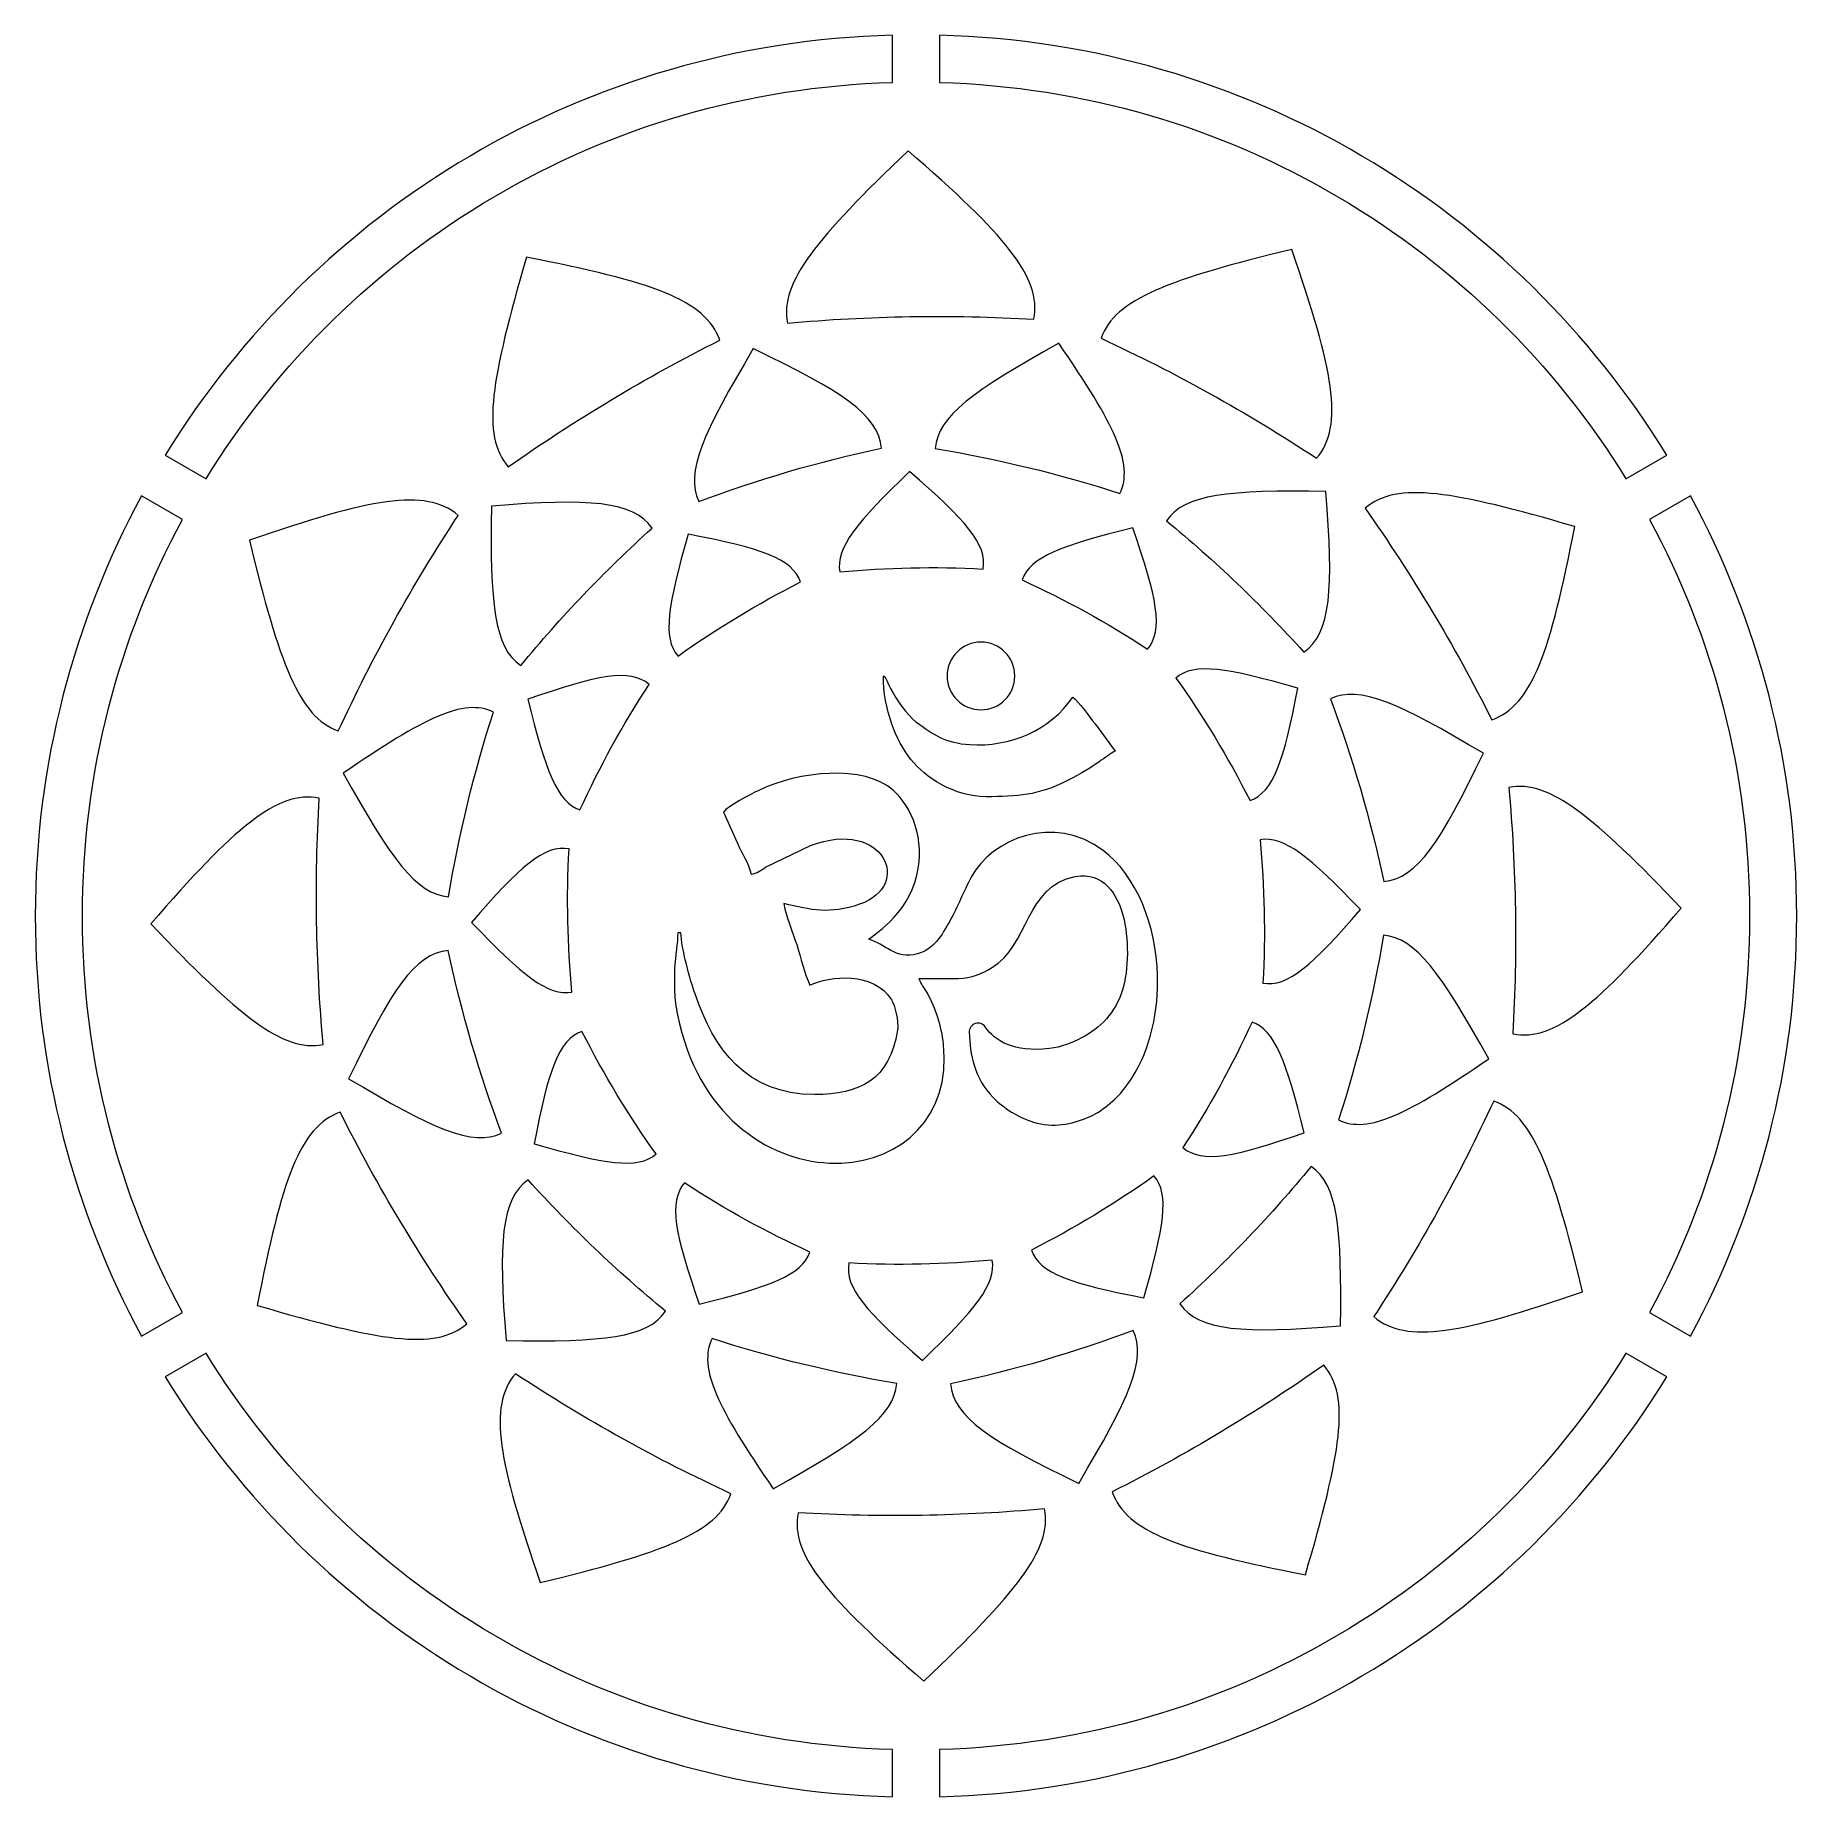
# Model space of a CAD drawing. Header units: millimetres. Extents: x -160 to 160, y -160 to 160.
import ezdxf

# ---------------------------------------------------------------- set-up
doc = ezdxf.new("R2010")
doc.units = ezdxf.units.MM
doc.header["$MEASUREMENT"] = 0
doc.layers.add('Layer 1', color=7, linetype='Continuous')

msp = doc.modelspace()

# ---------------------------------------------------------------- linework, layer by layer
at = {"layer": 'Layer 1', "color": 250, "lineweight": 20}
for points, knots in [([(-4.3412, 151.7468), (-57.2003, 150.2763), (-103.3055, 121.7773), (-129.3377, 79.5752), (-129.3377, 79.5752), (-136.7889, 83.8753), (-136.7889, 83.8753), (-109.2647, 128.6516), (-60.3832, 158.8754), (-4.3412, 160.3505), (-4.3412, 160.3505), (-4.3412, 151.7468), (-4.3412, 151.7468)], [0, 0, 0, 0, 0.25, 0.25, 0.25, 0.5, 0.5, 0.5, 0.75, 0.75, 0.75, 1, 1, 1, 1]), ([(4.2578, 160.3505), (60.2985, 158.8754), (109.1815, 128.6516), (136.7041, 83.8753), (136.7041, 83.8753), (129.2543, 79.5752), (129.2543, 79.5752), (103.2207, 121.7773), (57.1155, 150.2763), (4.2578, 151.7468), (4.2578, 151.7468), (4.2578, 160.3505), (4.2578, 160.3505)], [0, 0, 0, 0, 0.25, 0.25, 0.25, 0.5, 0.5, 0.5, 0.75, 0.75, 0.75, 1, 1, 1, 1]), ([(-23.4582, 107.9098), (-24.8674, 115.4084), (-18.0713, 123.4137), (-1.4762, 139.3088), (15.9787, 124.1412), (22.881, 116.3415), (21.4485, 108.6177), (6.2713, 109.5096), (-8.7285, 109.2463), (-23.4582, 107.9098)], [0, 0, 0, 0, 0.33333333, 0.33333333, 0.33333333, 0.66666667, 0.66666667, 0.66666667, 1, 1, 1, 1]), ([(-74.3095, 81.7367), (-79.2795, 87.5243), (-77.3968, 97.8571), (-70.9711, 119.9172), (-48.2731, 115.5119), (-38.3956, 112.207), (-35.7733, 104.7998), (-49.3626, 97.9849), (-62.2211, 90.2566), (-74.3095, 81.7367)], [0, 0, 0, 0, 0.33333333, 0.33333333, 0.33333333, 0.66666667, 0.66666667, 0.66666667, 1, 1, 1, 1]), ([(33.6677, 105.15), (36.197, 112.3501), (46.0846, 115.8848), (68.4035, 121.3526), (75.9361, 99.4905), (78.0151, 89.2823), (72.9115, 83.3121), (60.2143, 91.6722), (47.0913, 98.9454), (33.6677, 105.15)], [0, 0, 0, 0, 0.33333333, 0.33333333, 0.33333333, 0.66666667, 0.66666667, 0.66666667, 1, 1, 1, 1]), ([(-39.581, 75.4149), (-42.1656, 80.7047), (-38.7529, 88.0463), (-29.6716, 103.2655), (-13.5866, 95.5661), (-6.8544, 91.1821), (-6.3372, 85.145), (-17.8039, 82.6972), (-28.9032, 79.4291), (-39.581, 75.4149)], [0, 0, 0, 0, 0.33333333, 0.33333333, 0.33333333, 0.66666667, 0.66666667, 0.66666667, 1, 1, 1, 1]), ([(3.4587, 85.072), (3.8641, 90.9447), (10.4903, 95.5996), (25.9652, 104.2382), (36.046, 89.5275), (39.6823, 82.3639), (37.1124, 76.8762), (25.9579, 80.49), (14.712, 83.2088), (3.4587, 85.072)], [0, 0, 0, 0, 0.33333333, 0.33333333, 0.33333333, 0.66666667, 0.66666667, 0.66666667, 1, 1, 1, 1]), ([(-13.9063, 62.6009), (-14.7415, 66.9543), (-10.8133, 71.6215), (-1.2118, 80.895), (8.9634, 72.1268), (12.9934, 67.6104), (12.1799, 63.1214), (3.3615, 63.6041), (-5.3523, 63.4138), (-13.9063, 62.6009)], [0, 0, 0, 0, 0.33333333, 0.33333333, 0.33333333, 0.66666667, 0.66666667, 0.66666667, 1, 1, 1, 1]), ([(-105.2594, 33.642), (-112.4609, 36.1704), (-115.9954, 46.0589), (-121.4623, 68.3792), (-99.6008, 75.9112), (-89.3937, 77.9891), (-83.4214, 72.885), (-91.7806, 60.188), (-99.0546, 47.0665), (-105.2594, 33.642)], [0, 0, 0, 0, 0.33333333, 0.33333333, 0.33333333, 0.66666667, 0.66666667, 0.66666667, 1, 1, 1, 1]), ([(45.5602, 71.9168), (48.8464, 76.7971), (56.9121, 77.514), (74.633, 77.2584), (76.0074, 59.4787), (75.576, 51.4552), (70.606, 47.9905), (62.7538, 56.6977), (54.3742, 64.674), (45.5602, 71.9168)], [0, 0, 0, 0, 0.33333333, 0.33333333, 0.33333333, 0.66666667, 0.66666667, 0.66666667, 1, 1, 1, 1]), ([(81.7618, 74.2001), (87.5511, 79.1702), (97.8817, 77.2858), (119.9437, 70.8604), (115.5374, 48.1641), (112.2323, 38.2864), (104.826, 35.6637), (98.0096, 49.2524), (90.2838, 62.1122), (81.7618, 74.2001)], [0, 0, 0, 0, 0.33333333, 0.33333333, 0.33333333, 0.66666667, 0.66666667, 0.66666667, 1, 1, 1, 1]), ([(-151.8615, -0.0676), (-151.8615, -26.1997), (-145.2645, -50.7911), (-133.6437, -72.265), (-133.6437, -72.265), (-141.095, -76.567), (-141.095, -76.567), (-153.445, -53.8279), (-160.4605, -27.766), (-160.4605, -0.0676), (-160.4605, 27.6309), (-153.445, 53.6897), (-141.095, 76.4302), (-141.095, 76.4302), (-133.6437, 72.1284), (-133.6437, 72.1284), (-145.2645, 50.6545), (-151.8615, 26.0629), (-151.8615, -0.0676)], [0, 0, 0, 0, 0.16666667, 0.16666667, 0.16666667, 0.33333333, 0.33333333, 0.33333333, 0.5, 0.5, 0.5, 0.66666667, 0.66666667, 0.66666667, 0.83333333, 0.83333333, 0.83333333, 1, 1, 1, 1]), ([(-72.0258, 45.5336), (-76.9085, 48.8201), (-77.6248, 56.8864), (-77.369, 74.6065), (-59.5886, 75.9828), (-51.5664, 75.5503), (-48.1015, 70.5803), (-56.8066, 62.7287), (-64.7853, 54.3488), (-72.0258, 45.5336)], [0, 0, 0, 0, 0.33333333, 0.33333333, 0.33333333, 0.66666667, 0.66666667, 0.66666667, 1, 1, 1, 1]), ([(141.0103, 76.4302), (153.3602, 53.6897), (160.3771, 27.6309), (160.3771, -0.0676), (160.3771, -27.766), (153.3602, -53.8279), (141.0103, -76.567), (141.0103, -76.567), (133.5605, -72.265), (133.5605, -72.265), (145.1811, -50.7911), (151.7767, -26.1997), (151.7767, -0.0676), (151.7767, 26.0629), (145.1811, 50.6545), (133.5605, 72.1284), (133.5605, 72.1284), (141.0103, 76.4302), (141.0103, 76.4302)], [0, 0, 0, 0, 0.16666667, 0.16666667, 0.16666667, 0.33333333, 0.33333333, 0.33333333, 0.5, 0.5, 0.5, 0.66666667, 0.66666667, 0.66666667, 0.83333333, 0.83333333, 0.83333333, 1, 1, 1, 1]), ([(19.2867, 61.1365), (20.7381, 65.3256), (26.4751, 67.4035), (39.4266, 70.6335), (43.8546, 57.9519), (45.088, 52.0259), (42.1375, 48.5447), (34.7414, 53.3701), (27.0997, 57.5653), (19.2867, 61.1365)], [0, 0, 0, 0, 0.33333333, 0.33333333, 0.33333333, 0.66666667, 0.66666667, 0.66666667, 1, 1, 1, 1]), ([(-43.383, 47.2735), (-46.2842, 50.6256), (-45.2149, 56.6321), (-41.5364, 69.4645), (-28.3395, 66.9574), (-22.5923, 65.0639), (-21.0524, 60.7666), (-28.9294, 56.7722), (-36.3821, 52.2543), (-43.383, 47.2735)], [0, 0, 0, 0, 0.33333333, 0.33333333, 0.33333333, 0.66666667, 0.66666667, 0.66666667, 1, 1, 1, 1]), ([(5.6206, 43.6523), (5.6206, 47.0591), (8.3837, 49.8203), (11.7904, 49.8203), (15.1972, 49.8203), (17.959, 47.0591), (17.959, 43.6523), (17.959, 40.2455), (15.1972, 37.4827), (11.7904, 37.4827), (8.3837, 37.4827), (5.6206, 40.2455), (5.6206, 43.6523)], [0, 0, 0, 0, 0.25, 0.25, 0.25, 0.5, 0.5, 0.5, 0.75, 0.75, 0.75, 1, 1, 1, 1]), ([(-61.2462, 19.2601), (-65.4361, 20.7138), (-67.5135, 26.4495), (-70.7431, 39.4022), (-58.0617, 43.8303), (-52.1359, 45.0618), (-48.655, 42.1101), (-53.4811, 34.7152), (-57.6738, 27.0751), (-61.2462, 19.2601)], [0, 0, 0, 0, 0.33333333, 0.33333333, 0.33333333, 0.66666667, 0.66666667, 0.66666667, 1, 1, 1, 1]), ([(47.3006, 43.2717), (50.6521, 46.1745), (56.6579, 45.106), (69.4887, 41.4266), (66.9843, 28.229), (65.0884, 22.4812), (60.7925, 20.9437), (56.8002, 28.8211), (52.2807, 36.2709), (47.3006, 43.2717)], [0, 0, 0, 0, 0.33333333, 0.33333333, 0.33333333, 0.66666667, 0.66666667, 0.66666667, 1, 1, 1, 1]), ([(12.7391, 21.6593), (18.3701, 21.6593), (22.2214, 21.9073), (27.4048, 24.5287), (33.0735, 27.3934), (34.3928, 29.013), (36.2216, 29.9796), (36.2216, 29.9796), (32.5622, 34.9407), (32.5622, 34.9407), (31.5118, 36.2253), (29.6246, 39.0309), (28.4929, 39.7874), (24.4441, 33.7442), (17.0218, 30.6617), (9.7638, 31.1503), (5.3533, 31.4471), (3.0273, 32.9786), (-0.0453, 35.3257), (-1.6361, 36.5419), (-3.6947, 39.4571), (-4.7029, 41.369), (-5.2289, 42.3691), (-5.2433, 43.1074), (-5.9871, 43.6523), (-5.9871, 37.6121), (-3.6947, 31.8566), (-0.9838, 28.4438), (1.6137, 25.1694), (6.9789, 21.6593), (12.7391, 21.6593)], [0, 0, 0, 0, 0.1, 0.1, 0.1, 0.2, 0.2, 0.2, 0.3, 0.3, 0.3, 0.4, 0.4, 0.4, 0.5, 0.5, 0.5, 0.6, 0.6, 0.6, 0.7, 0.7, 0.7, 0.8, 0.8, 0.8, 0.9, 0.9, 0.9, 1, 1, 1, 1]), ([(75.4423, 39.4692), (80.7289, 42.0554), (88.074, 38.644), (103.2918, 29.5611), (95.5922, 13.4771), (91.2063, 6.7429), (85.1699, 6.2267), (82.7236, 17.6937), (79.4548, 28.7938), (75.4423, 39.4692)], [0, 0, 0, 0, 0.33333333, 0.33333333, 0.33333333, 0.66666667, 0.66666667, 0.66666667, 1, 1, 1, 1]), ([(-85.1821, 3.4336), (-91.0528, 3.8384), (-95.7089, 10.4647), (-104.3471, 25.9396), (-89.6363, 36.0213), (-82.4727, 39.6579), (-76.9856, 37.0853), (-80.6001, 25.9335), (-83.3182, 14.6843), (-85.1821, 3.4336)], [0, 0, 0, 0, 0.33333333, 0.33333333, 0.33333333, 0.66666667, 0.66666667, 0.66666667, 1, 1, 1, 1]), ([(43.9505, -10.9607), (43.9505, -10.9607), (43.9505, -13.1617), (43.9505, -13.1617), (43.7602, -19.8473), (41.8295, -26.5026), (37.8852, -31.5669), (36.3539, -33.5292), (33.6459, -35.7972), (31.2198, -36.7927), (28.368, -37.9649), (24.893, -38.7001), (21.3859, -37.6055), (18.479, -36.6968), (15.9758, -35.1123), (13.9958, -33.1058), (10.5814, -29.6428), (9.7777, -25.3592), (9.6584, -21.2469), (9.6375, -20.5276), (10.0735, -19.9047), (10.7565, -19.6778), (11.4396, -19.451), (12.162, -19.6899), (12.5752, -20.2794), (14.3379, -22.7929), (17.6277, -24.9637), (24.2989, -24.2237), (26.3952, -23.9894), (28.403, -23.1323), (30.0837, -22.2799), (33.518, -20.5384), (36.3016, -17.6097), (37.5263, -13.6702), (38.7292, -9.8022), (38.7467, -3.9857), (37.6541, 0.0648), (36.6677, 3.7167), (34.2067, 8.0748), (28.9492, 7.1005), (19.9057, 5.4231), (20.6248, -5.4213), (13.7314, -9.4962), (12.0578, -10.4842), (10.0704, -11.3685), (7.685, -11.4736), (7.685, -11.4736), (0.5518, -11.4767), (0.5518, -11.4767), (0.8177, -12.4707), (1.5586, -13.2119), (2.0424, -14.1467), (3.5111, -16.9735), (4.6195, -20.0406), (4.9712, -23.4034), (6.3759, -36.849), (-2.7997, -44.5728), (-13.6214, -45.063), (-13.6214, -45.063), (-15.8282, -45.063), (-15.8282, -45.063), (-27.2615, -44.5547), (-39.8164, -36.1229), (-43.4731, -18.0496), (-43.7722, -16.5731), (-43.9452, -15.2259), (-44.0338, -13.9852), (-44.0338, -13.9852), (-44.0338, -9.7337), (-44.0338, -9.7337), (-43.8595, -7.1398), (-43.4381, -5.0696), (-43.4381, -3.1517), (-43.4381, -3.1517), (-42.8455, -3.1517), (-42.8455, -3.1517), (-42.8455, -5.7835), (-41.0846, -11.9759), (-40.2871, -14.2684), (-36.8381, -24.1948), (-31.0897, -32.6005), (-18.4665, -32.5884), (-10.3876, -32.5792), (-4.774, -29.9366), (-3.4172, -20.8611), (-3.16, -19.1533), (-3.8777, -16.3676), (-4.5024, -15.3401), (-7.6912, -10.1113), (-15.7788, -10.9453), (-19.3628, -12.6655), (-20.3028, -10.7064), (-21.048, -7.5569), (-21.7759, -5.2675), (-22.3104, -3.5809), (-23.9811, 0.5443), (-24.1177, 2.199), (-19.0708, 1.0223), (-15.8486, 0.1851), (-10.3237, 2.0757), (-0.5115, 5.4399), (-5.7997, 17.8231), (-19.2422, 12.7785), (-19.2422, 12.7785), (-27.4476, 8.7978), (-27.4476, 8.7978), (-28.2509, 8.3062), (-29.0237, 7.6333), (-30.0624, 7.5481), (-30.5535, 9.6488), (-31.7535, 11.3796), (-32.6412, 13.2945), (-32.6412, 13.2945), (-35.1167, 18.8446), (-35.1167, 18.8446), (-34.306, 19.9512), (-30.2702, 22.0457), (-28.6809, 22.8115), (-21.4767, 26.2776), (-9.5566, 27.6246), (-4.1276, 22.7841), (-0.7469, 19.767), (1.6399, 13.9033), (0.1277, 7.3806), (-1.6085, -0.1041), (-8.1823, -3.6874), (-8.6616, -4.3421), (-5.6951, -5.033), (-3.7702, -8.1186), (0.2074, -6.977), (3.1959, -6.1215), (4.6574, -3.5732), (6.1073, -0.9825), (7.6006, 1.686), (8.5769, 4.3637), (10.0122, 7.0062), (13.8069, 13.984), (24.9962, 18.6664), (34.0222, 11.8864), (40.1384, 7.2954), (43.689, -1.7024), (43.9505, -10.9607)], [0, 0, 0, 0, 0.0212766, 0.0212766, 0.0212766, 0.04255319, 0.04255319, 0.04255319, 0.06382979, 0.06382979, 0.06382979, 0.08510638, 0.08510638, 0.08510638, 0.10638298, 0.10638298, 0.10638298, 0.12765957, 0.12765957, 0.12765957, 0.14893617, 0.14893617, 0.14893617, 0.17021277, 0.17021277, 0.17021277, 0.19148936, 0.19148936, 0.19148936, 0.21276596, 0.21276596, 0.21276596, 0.23404255, 0.23404255, 0.23404255, 0.25531915, 0.25531915, 0.25531915, 0.27659574, 0.27659574, 0.27659574, 0.29787234, 0.29787234, 0.29787234, 0.31914894, 0.31914894, 0.31914894, 0.34042553, 0.34042553, 0.34042553, 0.36170213, 0.36170213, 0.36170213, 0.38297872, 0.38297872, 0.38297872, 0.40425532, 0.40425532, 0.40425532, 0.42553191, 0.42553191, 0.42553191, 0.44680851, 0.44680851, 0.44680851, 0.46808511, 0.46808511, 0.46808511, 0.4893617, 0.4893617, 0.4893617, 0.5106383, 0.5106383, 0.5106383, 0.53191489, 0.53191489, 0.53191489, 0.55319149, 0.55319149, 0.55319149, 0.57446809, 0.57446809, 0.57446809, 0.59574468, 0.59574468, 0.59574468, 0.61702128, 0.61702128, 0.61702128, 0.63829787, 0.63829787, 0.63829787, 0.65957447, 0.65957447, 0.65957447, 0.68085106, 0.68085106, 0.68085106, 0.70212766, 0.70212766, 0.70212766, 0.72340426, 0.72340426, 0.72340426, 0.74468085, 0.74468085, 0.74468085, 0.76595745, 0.76595745, 0.76595745, 0.78723404, 0.78723404, 0.78723404, 0.80851064, 0.80851064, 0.80851064, 0.82978723, 0.82978723, 0.82978723, 0.85106383, 0.85106383, 0.85106383, 0.87234043, 0.87234043, 0.87234043, 0.89361702, 0.89361702, 0.89361702, 0.91489362, 0.91489362, 0.91489362, 0.93617021, 0.93617021, 0.93617021, 0.95744681, 0.95744681, 0.95744681, 0.9787234, 0.9787234, 0.9787234, 1, 1, 1, 1]), ([(-108.0198, -23.4839), (-115.5189, -24.8935), (-123.5251, -18.0983), (-139.417, -1.5016), (-124.2516, 15.9524), (-116.4501, 22.8555), (-108.7272, 21.4231), (-109.6177, 6.2435), (-109.3563, -8.755), (-108.0198, -23.4839)], [0, 0, 0, 0, 0.33333333, 0.33333333, 0.33333333, 0.66666667, 0.66666667, 0.66666667, 1, 1, 1, 1]), ([(107.935, 23.3473), (115.4341, 24.7569), (123.4404, 17.9617), (139.3338, 1.3648), (124.1668, -16.089), (116.3669, -22.9923), (108.6424, -21.5583), (109.5345, -6.3802), (109.2729, 8.6182), (107.935, 23.3473)], [0, 0, 0, 0, 0.33333333, 0.33333333, 0.33333333, 0.66666667, 0.66666667, 0.66666667, 1, 1, 1, 1]), ([(-62.712, -13.9305), (-67.0646, -14.7678), (-71.7324, -10.8404), (-81.0054, -1.2366), (-72.2365, 8.9379), (-67.7213, 12.9658), (-63.2307, 12.1527), (-63.7131, 3.3345), (-63.5242, -5.3771), (-62.712, -13.9305)], [0, 0, 0, 0, 0.33333333, 0.33333333, 0.33333333, 0.66666667, 0.66666667, 0.66666667, 1, 1, 1, 1]), ([(62.6273, 13.7968), (66.9812, 14.631), (71.6477, 10.7036), (80.9206, 1.1014), (72.1532, -9.0747), (67.6379, -13.1024), (63.1475, -12.2895), (63.6284, -3.4697), (63.4394, 5.2403), (62.6273, 13.7968)], [0, 0, 0, 0, 0.33333333, 0.33333333, 0.33333333, 0.66666667, 0.66666667, 0.66666667, 1, 1, 1, 1]), ([(-75.5255, -39.6058), (-80.8137, -42.1906), (-88.1574, -38.7808), (-103.3752, -29.6977), (-95.677, -13.6123), (-91.2911, -6.8795), (-85.2547, -6.3619), (-82.8068, -17.8305), (-79.5382, -28.9304), (-75.5255, -39.6058)], [0, 0, 0, 0, 0.33333333, 0.33333333, 0.33333333, 0.66666667, 0.66666667, 0.66666667, 1, 1, 1, 1]), ([(85.0973, -3.5702), (90.9694, -3.9752), (95.6242, -10.6015), (104.2623, -26.0764), (89.5516, -36.1564), (82.3895, -39.793), (76.9023, -37.2221), (80.5167, -26.0687), (83.2349, -14.8211), (85.0973, -3.5702)], [0, 0, 0, 0, 0.33333333, 0.33333333, 0.33333333, 0.66666667, 0.66666667, 0.66666667, 1, 1, 1, 1]), ([(-47.3839, -43.4083), (-50.7354, -46.3111), (-56.7411, -45.2426), (-69.5735, -41.5634), (-67.0675, -28.3642), (-65.1732, -22.6178), (-60.8759, -21.0788), (-56.8836, -28.9548), (-52.3639, -36.4091), (-47.3839, -43.4083)], [0, 0, 0, 0, 0.33333333, 0.33333333, 0.33333333, 0.66666667, 0.66666667, 0.66666667, 1, 1, 1, 1]), ([(61.163, -19.3968), (65.3513, -20.849), (67.4288, -26.5863), (70.6583, -39.5374), (57.977, -43.9654), (52.0527, -45.1984), (48.5702, -42.2469), (53.3964, -34.852), (57.5906, -27.2119), (61.163, -19.3968)], [0, 0, 0, 0, 0.33333333, 0.33333333, 0.33333333, 0.66666667, 0.66666667, 0.66666667, 1, 1, 1, 1]), ([(105.1761, -33.7772), (112.3762, -36.3072), (115.9121, -46.1941), (121.3775, -68.5128), (99.5161, -76.0479), (89.3089, -78.1257), (83.3366, -73.0218), (91.6972, -60.3248), (98.9699, -47.2033), (105.1761, -33.7772)], [0, 0, 0, 0, 0.33333333, 0.33333333, 0.33333333, 0.66666667, 0.66666667, 0.66666667, 1, 1, 1, 1]), ([(-81.845, -74.3353), (-87.6343, -79.307), (-97.9651, -77.4224), (-120.0284, -70.9971), (-115.6206, -48.3008), (-112.3171, -38.4216), (-104.9108, -35.8003), (-98.0944, -49.3892), (-90.367, -62.249), (-81.845, -74.3353)], [0, 0, 0, 0, 0.33333333, 0.33333333, 0.33333333, 0.66666667, 0.66666667, 0.66666667, 1, 1, 1, 1]), ([(43.2982, -47.4103), (46.2008, -50.7608), (45.1315, -56.7689), (41.4517, -69.5983), (28.2547, -67.0925), (22.5076, -65.1974), (20.9676, -60.9032), (28.846, -56.9104), (36.2973, -52.3895), (43.2982, -47.4103)], [0, 0, 0, 0, 0.33333333, 0.33333333, 0.33333333, 0.66666667, 0.66666667, 0.66666667, 1, 1, 1, 1]), ([(71.941, -45.6688), (76.8238, -48.9553), (77.54, -57.0232), (77.2843, -74.7417), (59.5054, -76.1194), (51.4832, -75.6871), (48.0167, -70.717), (56.7232, -62.8655), (64.7005, -54.4825), (71.941, -45.6688)], [0, 0, 0, 0, 0.33333333, 0.33333333, 0.33333333, 0.66666667, 0.66666667, 0.66666667, 1, 1, 1, 1]), ([(-45.6434, -72.0519), (-48.9296, -76.9338), (-56.9969, -77.6508), (-74.7163, -77.395), (-76.0921, -59.6155), (-75.6607, -51.5918), (-70.6907, -48.1273), (-62.8386, -56.8343), (-54.4574, -64.8092), (-45.6434, -72.0519)], [0, 0, 0, 0, 0.33333333, 0.33333333, 0.33333333, 0.66666667, 0.66666667, 0.66666667, 1, 1, 1, 1]), ([(-19.3715, -61.2731), (-20.8228, -65.4624), (-26.5584, -67.5401), (-39.5113, -70.7673), (-43.9394, -58.0887), (-45.1714, -52.1611), (-42.2207, -48.6798), (-34.8246, -53.5068), (-27.1845, -57.702), (-19.3715, -61.2731)], [0, 0, 0, 0, 0.33333333, 0.33333333, 0.33333333, 0.66666667, 0.66666667, 0.66666667, 1, 1, 1, 1]), ([(13.8215, -62.7375), (14.6583, -67.0911), (10.7285, -71.7583), (1.127, -81.0301), (-9.0481, -72.2636), (-13.0766, -67.7472), (-12.2631, -63.2582), (-3.4447, -63.7392), (5.2676, -63.5489), (13.8215, -62.7375)], [0, 0, 0, 0, 0.33333333, 0.33333333, 0.33333333, 0.66666667, 0.66666667, 0.66666667, 1, 1, 1, 1]), ([(39.4963, -75.5515), (42.0808, -80.8382), (38.6697, -88.1831), (29.5869, -103.4007), (13.5018, -95.7027), (6.7696, -91.3158), (6.254, -85.2816), (17.7192, -82.834), (28.8184, -79.5657), (39.4963, -75.5515)], [0, 0, 0, 0, 0.33333333, 0.33333333, 0.33333333, 0.66666667, 0.66666667, 0.66666667, 1, 1, 1, 1]), ([(-129.3377, -79.7104), (-103.3055, -121.9125), (-57.2003, -150.4131), (-4.3412, -151.8836), (-4.3412, -151.8836), (-4.3412, -160.4871), (-4.3412, -160.4871), (-60.3832, -159.0121), (-109.2647, -128.7868), (-136.7889, -84.0121), (-136.7889, -84.0121), (-129.3377, -79.7104), (-129.3377, -79.7104)], [0, 0, 0, 0, 0.25, 0.25, 0.25, 0.5, 0.5, 0.5, 0.75, 0.75, 0.75, 1, 1, 1, 1]), ([(-3.5435, -85.2086), (-3.9474, -91.0799), (-10.575, -95.7332), (-26.0499, -104.3734), (-36.1307, -89.6627), (-39.7671, -82.5006), (-37.1956, -77.0129), (-26.0426, -80.6251), (-14.7953, -83.3454), (-3.5435, -85.2086)], [0, 0, 0, 0, 0.33333333, 0.33333333, 0.33333333, 0.66666667, 0.66666667, 0.66666667, 1, 1, 1, 1]), ([(4.2578, -151.8836), (57.1155, -150.4131), (103.2207, -121.9125), (129.2543, -79.7104), (129.2543, -79.7104), (136.7041, -84.0121), (136.7041, -84.0121), (109.1799, -128.7868), (60.2985, -159.0121), (4.2578, -160.4871), (4.2578, -160.4871), (4.2578, -151.8836), (4.2578, -151.8836)], [0, 0, 0, 0, 0.25, 0.25, 0.25, 0.5, 0.5, 0.5, 0.75, 0.75, 0.75, 1, 1, 1, 1]), ([(74.2248, -81.8704), (79.1948, -87.6609), (77.3134, -97.9923), (70.8864, -120.0538), (48.1897, -115.6485), (38.3109, -112.3438), (35.6885, -104.9366), (49.2778, -98.1217), (62.1377, -90.3932), (74.2248, -81.8704)], [0, 0, 0, 0, 0.33333333, 0.33333333, 0.33333333, 0.66666667, 0.66666667, 0.66666667, 1, 1, 1, 1]), ([(-33.7524, -105.2867), (-36.2818, -112.4853), (-46.1694, -116.0214), (-68.4883, -121.4893), (-76.0209, -99.6257), (-78.0984, -89.4191), (-72.9962, -83.4473), (-60.2975, -91.8074), (-47.1761, -99.0822), (-33.7524, -105.2867)], [0, 0, 0, 0, 0.33333333, 0.33333333, 0.33333333, 0.66666667, 0.66666667, 0.66666667, 1, 1, 1, 1]), ([(23.3735, -108.0465), (24.784, -115.5435), (17.988, -123.5503), (1.3915, -139.4454), (-16.0621, -124.278), (-22.9658, -116.4781), (-21.5317, -108.7544), (-6.3547, -109.6434), (8.6452, -109.383), (23.3735, -108.0465)], [0, 0, 0, 0, 0.33333333, 0.33333333, 0.33333333, 0.66666667, 0.66666667, 0.66666667, 1, 1, 1, 1])]:
    msp.add_open_spline(points, degree=3, knots=knots, dxfattribs=at)

doc.saveas('drawing.dxf')
